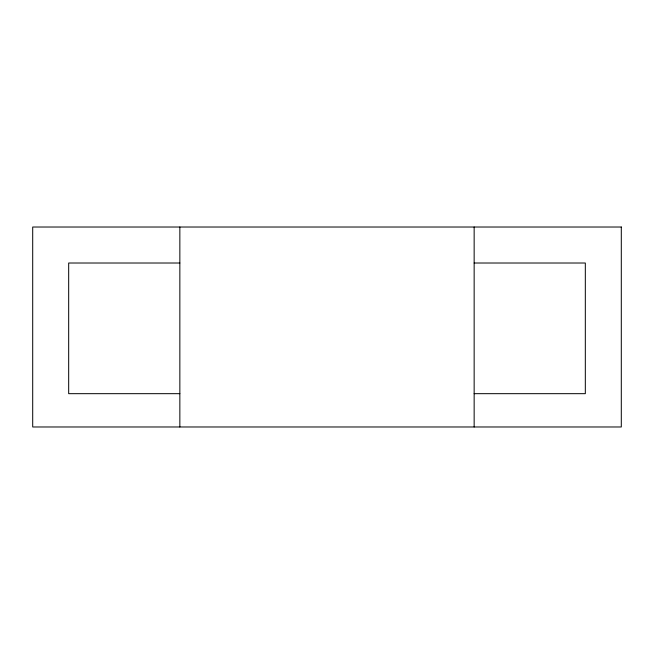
<?xml version="1.0" encoding="UTF-8"?>
<svg xmlns="http://www.w3.org/2000/svg" width="654" height="654" viewBox="0 0 654 654"><rect width="100%" height="100%" fill="white"/><g stroke="black" fill="none" stroke-linecap="round" stroke-linejoin="round"><path stroke-width="0.98" d="M179.85 263.014L68.678 263.014L68.678 393.675L179.85 393.675M474.15 263.014L585.322 263.014L585.322 393.675L474.15 393.675M474.15 227.02L474.15 426.98M179.85 227.02L179.85 426.98M621.3 227.02L32.7 227.02L32.7 426.98L621.3 426.98L621.3 227.02"/></g></svg>
